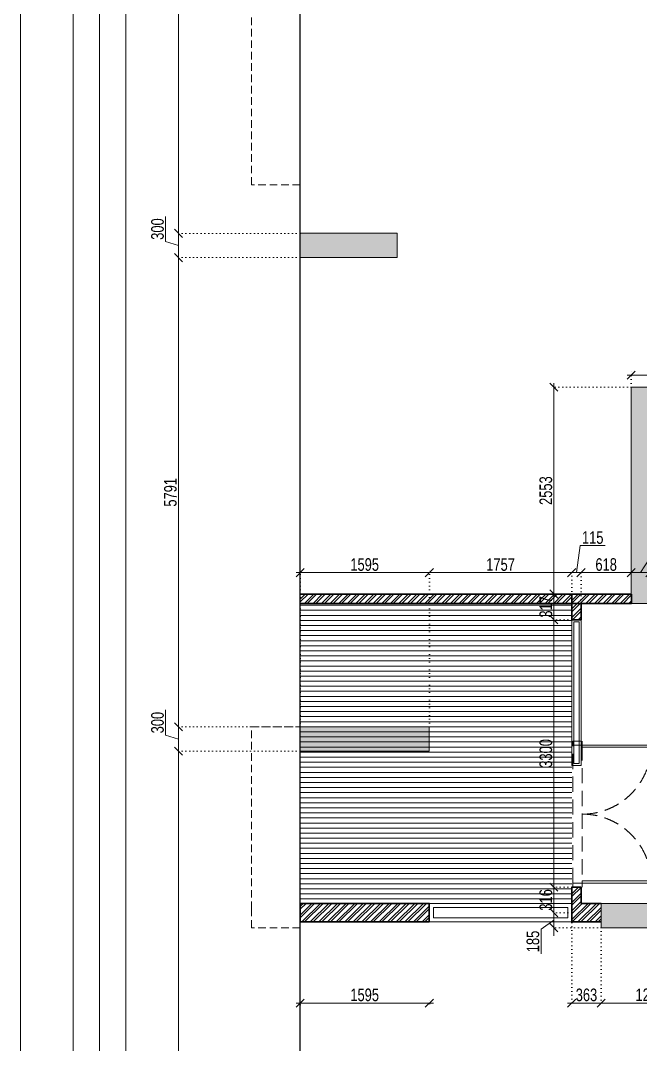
# Model space of a CAD drawing. Header units: inches. Extents: x 785882 to 928568, y 496782 to 576896.
# Drawn here: x 785882 to 793533, y 546141 to 558779 of the extents above; entities that cross this region are included whole.
import ezdxf

# ---------------------------------------------------------------- set-up
doc = ezdxf.new("R2010")
doc.units = ezdxf.units.IN
doc.header["$LTSCALE"] = 750
doc.header["$MEASUREMENT"] = 0
for name, pattern in [('DOT', [0.25, 0, -0.25]), ('HIDDEN', [0.375, 0.25, -0.125]), ('HIDDEN2', [0.1875, 0.125, -0.0625])]:
    doc.linetypes.add(name, pattern=pattern)
for name, color, linetype, lineweight in [('COLUMN', 5, 'Continuous', 13), ('DIMENSION WORKING-MSA', 222, 'Continuous', 13), ('DOOR-MSA', 50, 'Continuous', 13), ('DOTTED LINE-MSA', 3, 'HIDDEN2', 13), ('ELE-03-MSA', 145, 'Continuous', 18), ('HATCH', 8, 'Continuous', 9), ('WALL HATCH-MSA', 251, 'Continuous', 9), ('WALL-MSA', 32, 'Continuous', 30), ('WINDOW-MSA', 50, 'Continuous', 13)]:
    doc.layers.add(name, color=color, linetype=linetype, lineweight=lineweight)
doc.layers.add('R.C.C HATCH-MSA', color=250, linetype='Continuous')
doc.styles.add('AR', font='swisscl.ttf')
doc.dimstyles.new('WORKING DIM', dxfattribs={"dimtxt": 155, "dimasz": 100, "dimexe": 50, "dimexo": 0, "dimgap": 20, "dimtad": 1, "dimdec": 0, "dimzin": 0, "dimdsep": 46, "dimtxsty": 'AR', "dimblk": 'OBLIQUE', "dimcen": 0.09, "dimdle": 50, "dimclrd": 256, "dimclre": 250, "dimclrt": 256, "dimadec": 0, "dimazin": 0, "dimtfac": 1, "dimtdec": 0, "dimtofl": 0, "dimtmove": 1, "dimatfit": 0, "dimfxl": 1, "dimtolj": 1, "dimtzin": 0, "dimlwd": -1, "dimlwe": -1, "dimarcsym": 0})
pattern_1 = [(45, (-805741.795, -515731.36), (-53.0330086, 53.0330086), []), (45, (-805706.44, -515731.36), (-53.0330086, 53.0330086), [])]

# ---------------------------------------------------------------- blocks, each defined once
blk = doc.blocks.new('_Oblique')
at = {"color": 0, "linetype": 'ByBlock', "lineweight": -2}
blk.add_line((-0.5, -0.5), (0.5, 0.5), dxfattribs=at)
blk = doc.blocks.new('*D2541')
at = {"layer": 'Defpoints', "color": 0, "ltscale": 0.25, "transparency": 16777216}
for p in [(787832, 549761), (789332, 549761), (789332, 519763)]:
    blk.add_point(p, dxfattribs=at)
at = {"layer": 'DIMENSION WORKING-MSA', "color": 250, "linetype": 'DOT', "ltscale": 0.25, "transparency": 16777216}
for p, q in [((789332, 549761), (787782, 549761)), ((789332, 519763), (787782, 519763))]:
    blk.add_line(p, q, dxfattribs=at)
at = {"layer": 'DIMENSION WORKING-MSA', "ltscale": 0.25, "transparency": 16777216}
blk.add_line((787832, 519713), (787832, 549811), dxfattribs=at)
at = {"layer": 'DIMENSION WORKING-MSA', "ltscale": 0.25, "transparency": 16777216, "xscale": 100, "yscale": 100, "zscale": 100}
for p, rotation in [((787832, 549761), 90), ((787832, 519763), 270)]:
    blk.add_blockref('_Oblique', p, dxfattribs=dict(at, rotation=rotation))
at = {"layer": 'DIMENSION WORKING-MSA', "ltscale": 0.25, "transparency": 16777216, "insert": (787732, 534762), "char_height": 155, "attachment_point": 5, "rotation": 90, "style": 'AR'}
blk.add_mtext('\\A1;29998', dxfattribs=at)
blk = doc.blocks.new('*D2542')
at = {"layer": 'Defpoints', "color": 0, "ltscale": 0.25, "transparency": 16777216}
for p in [(787832, 550061), (789332, 550061), (789332, 549761)]:
    blk.add_point(p, dxfattribs=at)
at = {"layer": 'DIMENSION WORKING-MSA', "ltscale": 0.25, "transparency": 16777216}
for p, q in [((787672, 549959), (787672, 550270)), ((787832, 550061), (787832, 550161)), ((787832, 549761), (787832, 550061)), ((787832, 549911), (787672, 549959)), ((787832, 549761), (787832, 549661))]:
    blk.add_line(p, q, dxfattribs=at)
at = {"layer": 'DIMENSION WORKING-MSA', "color": 250, "linetype": 'DOT', "ltscale": 0.25, "transparency": 16777216}
for p, q in [((789332, 550061), (787782, 550061)), ((789332, 549761), (787782, 549761))]:
    blk.add_line(p, q, dxfattribs=at)
at = {"layer": 'DIMENSION WORKING-MSA', "ltscale": 0.25, "transparency": 16777216, "xscale": 100, "yscale": 100, "zscale": 100}
for p, rotation in [((787832, 550061), 270), ((787832, 549761), 90)]:
    blk.add_blockref('_Oblique', p, dxfattribs=dict(at, rotation=rotation))
at = {"layer": 'DIMENSION WORKING-MSA', "ltscale": 0.25, "transparency": 16777216, "insert": (787573, 550114), "char_height": 155, "attachment_point": 5, "rotation": 90, "style": 'AR'}
blk.add_mtext('\\A1;300', dxfattribs=at)
blk = doc.blocks.new('*D2543')
at = {"layer": 'Defpoints', "color": 0, "ltscale": 0.25, "transparency": 16777216}
for p in [(787832, 555852), (789332, 555852), (789332, 550061)]:
    blk.add_point(p, dxfattribs=at)
at = {"layer": 'DIMENSION WORKING-MSA', "color": 250, "linetype": 'DOT', "ltscale": 0.25, "transparency": 16777216}
for p, q in [((789332, 555852), (787782, 555852)), ((789332, 550061), (787782, 550061))]:
    blk.add_line(p, q, dxfattribs=at)
at = {"layer": 'DIMENSION WORKING-MSA', "ltscale": 0.25, "transparency": 16777216}
blk.add_line((787832, 550011), (787832, 555902), dxfattribs=at)
at = {"layer": 'DIMENSION WORKING-MSA', "ltscale": 0.25, "transparency": 16777216, "xscale": 100, "yscale": 100, "zscale": 100}
for p, rotation in [((787832, 555852), 90), ((787832, 550061), 270)]:
    blk.add_blockref('_Oblique', p, dxfattribs=dict(at, rotation=rotation))
at = {"layer": 'DIMENSION WORKING-MSA', "ltscale": 0.25, "transparency": 16777216, "insert": (787732, 552956), "char_height": 155, "attachment_point": 5, "rotation": 90, "style": 'AR'}
blk.add_mtext('\\A1;5791', dxfattribs=at)
blk = doc.blocks.new('*D2544')
at = {"layer": 'Defpoints', "color": 0, "ltscale": 0.25, "transparency": 16777216}
for p in [(787832, 556152), (789332, 556152), (789332, 555852)]:
    blk.add_point(p, dxfattribs=at)
at = {"layer": 'DIMENSION WORKING-MSA', "ltscale": 0.25, "transparency": 16777216}
for p, q in [((787672, 556050), (787672, 556361)), ((787832, 556152), (787832, 556252)), ((787832, 555852), (787832, 556152)), ((787832, 556002), (787672, 556050)), ((787832, 555852), (787832, 555752))]:
    blk.add_line(p, q, dxfattribs=at)
at = {"layer": 'DIMENSION WORKING-MSA', "color": 250, "linetype": 'DOT', "ltscale": 0.25, "transparency": 16777216}
for p, q in [((789332, 556152), (787782, 556152)), ((789332, 555852), (787782, 555852))]:
    blk.add_line(p, q, dxfattribs=at)
at = {"layer": 'DIMENSION WORKING-MSA', "ltscale": 0.25, "transparency": 16777216, "xscale": 100, "yscale": 100, "zscale": 100}
for p, rotation in [((787832, 556152), 270), ((787832, 555852), 90)]:
    blk.add_blockref('_Oblique', p, dxfattribs=dict(at, rotation=rotation))
at = {"layer": 'DIMENSION WORKING-MSA', "ltscale": 0.25, "transparency": 16777216, "insert": (787573, 556205), "char_height": 155, "attachment_point": 5, "rotation": 90, "style": 'AR'}
blk.add_mtext('\\A1;300', dxfattribs=at)
blk = doc.blocks.new('*D2545')
at = {"layer": 'Defpoints', "color": 0, "ltscale": 0.25, "transparency": 16777216}
for p in [(787832, 562905), (789332, 562905), (789332, 556152)]:
    blk.add_point(p, dxfattribs=at)
at = {"layer": 'DIMENSION WORKING-MSA', "color": 250, "linetype": 'DOT', "ltscale": 0.25, "transparency": 16777216}
for p, q in [((789332, 562905), (787782, 562905)), ((789332, 556152), (787782, 556152))]:
    blk.add_line(p, q, dxfattribs=at)
at = {"layer": 'DIMENSION WORKING-MSA', "ltscale": 0.25, "transparency": 16777216}
blk.add_line((787832, 556102), (787832, 562955), dxfattribs=at)
at = {"layer": 'DIMENSION WORKING-MSA', "ltscale": 0.25, "transparency": 16777216, "xscale": 100, "yscale": 100, "zscale": 100}
for p, rotation in [((787832, 562905), 90), ((787832, 556152), 270)]:
    blk.add_blockref('_Oblique', p, dxfattribs=dict(at, rotation=rotation))
at = {"layer": 'DIMENSION WORKING-MSA', "ltscale": 0.25, "transparency": 16777216, "insert": (787732, 559529), "char_height": 155, "attachment_point": 5, "rotation": 90, "style": 'AR'}
blk.add_mtext('\\A1;6753', dxfattribs=at)
blk = doc.blocks.new('*D2453')
at = {"layer": 'Defpoints', "color": 0, "ltscale": 0.25, "transparency": 16777216}
for p in [(793418, 554253), (792464, 551701), (792684, 551701)]:
    blk.add_point(p, dxfattribs=at)
at = {"layer": 'DIMENSION WORKING-MSA', "ltscale": 0.25, "transparency": 16777216}
blk.add_line((792464, 554303), (792464, 551651), dxfattribs=at)
at = {"layer": 'DIMENSION WORKING-MSA', "color": 250, "linetype": 'DOT', "ltscale": 0.25, "transparency": 16777216}
for p, q in [((793418, 554253), (792414, 554253)), ((792684, 551701), (792414, 551701))]:
    blk.add_line(p, q, dxfattribs=at)
at = {"layer": 'DIMENSION WORKING-MSA', "ltscale": 0.25, "transparency": 16777216, "xscale": 100, "yscale": 100, "zscale": 100}
for p, rotation in [((792464, 554253), 90), ((792464, 551701), 270)]:
    blk.add_blockref('_Oblique', p, dxfattribs=dict(at, rotation=rotation))
at = {"layer": 'DIMENSION WORKING-MSA', "ltscale": 0.25, "transparency": 16777216, "insert": (792365, 552977), "char_height": 155, "attachment_point": 5, "rotation": 90, "style": 'AR'}
blk.add_mtext('\\A1;2553', dxfattribs=at)
blk = doc.blocks.new('*D2454')
at = {"layer": 'Defpoints', "color": 0, "ltscale": 0.25, "transparency": 16777216}
for p in [(792684, 551701), (792464, 551384), (792684, 551384)]:
    blk.add_point(p, dxfattribs=at)
at = {"layer": 'DIMENSION WORKING-MSA', "color": 250, "linetype": 'DOT', "ltscale": 0.25, "transparency": 16777216}
for p, q in [((792684, 551701), (792414, 551701)), ((792684, 551384), (792414, 551384))]:
    blk.add_line(p, q, dxfattribs=at)
at = {"layer": 'DIMENSION WORKING-MSA', "ltscale": 0.25, "transparency": 16777216}
blk.add_line((792464, 551751), (792464, 551334), dxfattribs=at)
at = {"layer": 'DIMENSION WORKING-MSA', "ltscale": 0.25, "transparency": 16777216, "xscale": 100, "yscale": 100, "zscale": 100}
for p, rotation in [((792464, 551701), 90), ((792464, 551384), 270)]:
    blk.add_blockref('_Oblique', p, dxfattribs=dict(at, rotation=rotation))
at = {"layer": 'DIMENSION WORKING-MSA', "ltscale": 0.25, "transparency": 16777216, "insert": (792365, 551542), "char_height": 155, "attachment_point": 5, "rotation": 90, "style": 'AR'}
blk.add_mtext('\\A1;317', dxfattribs=at)
blk = doc.blocks.new('*D2465')
at = {"layer": 'Defpoints', "color": 0, "ltscale": 0.25, "transparency": 16777216}
for p in [(792684, 551384), (792464, 548084), (792684, 548084)]:
    blk.add_point(p, dxfattribs=at)
at = {"layer": 'DIMENSION WORKING-MSA', "color": 250, "linetype": 'DOT', "ltscale": 0.25, "transparency": 16777216}
for p, q in [((792684, 551384), (792414, 551384)), ((792684, 548084), (792414, 548084))]:
    blk.add_line(p, q, dxfattribs=at)
at = {"layer": 'DIMENSION WORKING-MSA', "ltscale": 0.25, "transparency": 16777216}
blk.add_line((792464, 551434), (792464, 548034), dxfattribs=at)
at = {"layer": 'DIMENSION WORKING-MSA', "ltscale": 0.25, "transparency": 16777216, "xscale": 100, "yscale": 100, "zscale": 100}
for p, rotation in [((792464, 551384), 90), ((792464, 548084), 270)]:
    blk.add_blockref('_Oblique', p, dxfattribs=dict(at, rotation=rotation))
at = {"layer": 'DIMENSION WORKING-MSA', "ltscale": 0.25, "transparency": 16777216, "insert": (792365, 549734), "char_height": 155, "attachment_point": 5, "rotation": 90, "style": 'AR'}
blk.add_mtext('\\A1;3300', dxfattribs=at)
blk = doc.blocks.new('*D2466')
at = {"layer": 'Defpoints', "color": 0, "ltscale": 0.25, "transparency": 16777216}
for p in [(792684, 548084), (792464, 547768), (792684, 547768)]:
    blk.add_point(p, dxfattribs=at)
at = {"layer": 'DIMENSION WORKING-MSA', "ltscale": 0.25, "transparency": 16777216}
blk.add_line((792464, 548134), (792464, 547718), dxfattribs=at)
at = {"layer": 'DIMENSION WORKING-MSA', "color": 250, "linetype": 'DOT', "ltscale": 0.25, "transparency": 16777216}
for p, q in [((792684, 548084), (792414, 548084)), ((792684, 547768), (792414, 547768))]:
    blk.add_line(p, q, dxfattribs=at)
at = {"layer": 'DIMENSION WORKING-MSA', "ltscale": 0.25, "transparency": 16777216, "xscale": 100, "yscale": 100, "zscale": 100}
for p, rotation in [((792464, 548084), 90), ((792464, 547768), 270)]:
    blk.add_blockref('_Oblique', p, dxfattribs=dict(at, rotation=rotation))
at = {"layer": 'DIMENSION WORKING-MSA', "ltscale": 0.25, "transparency": 16777216, "insert": (792365, 547926), "char_height": 155, "attachment_point": 5, "rotation": 90, "style": 'AR'}
blk.add_mtext('\\A1;316', dxfattribs=at)
blk = doc.blocks.new('*D2467')
at = {"layer": 'Defpoints', "color": 0, "ltscale": 0.25, "transparency": 16777216}
for p in [(792684, 547768), (792464, 547583), (793048, 547583)]:
    blk.add_point(p, dxfattribs=at)
at = {"layer": 'DIMENSION WORKING-MSA', "ltscale": 0.25, "transparency": 16777216}
for p, q in [((792464, 547768), (792464, 547868)), ((792464, 547768), (792464, 547583)), ((792464, 547675), (792305, 547566)), ((792305, 547566), (792305, 547259)), ((792464, 547583), (792464, 547483))]:
    blk.add_line(p, q, dxfattribs=at)
at = {"layer": 'DIMENSION WORKING-MSA', "color": 250, "linetype": 'DOT', "ltscale": 0.25, "transparency": 16777216}
for p, q in [((792684, 547768), (792414, 547768)), ((793048, 547583), (792414, 547583))]:
    blk.add_line(p, q, dxfattribs=at)
at = {"layer": 'DIMENSION WORKING-MSA', "ltscale": 0.25, "transparency": 16777216, "xscale": 100, "yscale": 100, "zscale": 100}
for p, rotation in [((792464, 547768), 270), ((792464, 547583), 90)]:
    blk.add_blockref('_Oblique', p, dxfattribs=dict(at, rotation=rotation))
at = {"layer": 'DIMENSION WORKING-MSA', "ltscale": 0.25, "transparency": 16777216, "insert": (792206, 547413), "char_height": 155, "attachment_point": 5, "rotation": 90, "style": 'AR'}
blk.add_mtext('\\A1;185', dxfattribs=at)
blk = doc.blocks.new('*D2480')
at = {"layer": 'Defpoints', "color": 0, "ltscale": 0.25, "transparency": 16777216}
for p in [(793048, 547583), (794248, 547583), (794248, 546653)]:
    blk.add_point(p, dxfattribs=at)
at = {"layer": 'DIMENSION WORKING-MSA', "color": 250, "linetype": 'DOT', "ltscale": 0.25, "transparency": 16777216}
for p, q in [((793048, 547583), (793048, 546603)), ((794248, 547583), (794248, 546603))]:
    blk.add_line(p, q, dxfattribs=at)
at = {"layer": 'DIMENSION WORKING-MSA', "ltscale": 0.25, "transparency": 16777216}
blk.add_line((792998, 546653), (794298, 546653), dxfattribs=at)
at = {"layer": 'DIMENSION WORKING-MSA', "ltscale": 0.25, "transparency": 16777216, "xscale": 100, "yscale": 100, "zscale": 100, "rotation": 180}
blk.add_blockref('_Oblique', (793048, 546653), dxfattribs=at)
at = {"layer": 'DIMENSION WORKING-MSA', "ltscale": 0.25, "transparency": 16777216, "xscale": 100, "yscale": 100, "zscale": 100}
blk.add_blockref('_Oblique', (794248, 546653), dxfattribs=at)
at = {"layer": 'DIMENSION WORKING-MSA', "ltscale": 0.25, "transparency": 16777216, "insert": (793648, 546753), "char_height": 155, "attachment_point": 5, "style": 'AR'}
blk.add_mtext('\\A1;1200', dxfattribs=at)
blk = doc.blocks.new('*D2492')
at = {"layer": 'Defpoints', "color": 0, "ltscale": 0.25, "transparency": 16777216}
for p in [(792684, 547783), (793048, 547583), (793048, 546653)]:
    blk.add_point(p, dxfattribs=at)
at = {"layer": 'DIMENSION WORKING-MSA', "color": 250, "linetype": 'DOT', "ltscale": 0.25, "transparency": 16777216}
for p, q in [((792684, 547783), (792684, 546603)), ((793048, 547583), (793048, 546603))]:
    blk.add_line(p, q, dxfattribs=at)
at = {"layer": 'DIMENSION WORKING-MSA', "ltscale": 0.25, "transparency": 16777216}
blk.add_line((792634, 546653), (793098, 546653), dxfattribs=at)
at = {"layer": 'DIMENSION WORKING-MSA', "ltscale": 0.25, "transparency": 16777216, "xscale": 100, "yscale": 100, "zscale": 100, "rotation": 180}
blk.add_blockref('_Oblique', (792684, 546653), dxfattribs=at)
at = {"layer": 'DIMENSION WORKING-MSA', "ltscale": 0.25, "transparency": 16777216, "xscale": 100, "yscale": 100, "zscale": 100}
blk.add_blockref('_Oblique', (793048, 546653), dxfattribs=at)
at = {"layer": 'DIMENSION WORKING-MSA', "ltscale": 0.25, "transparency": 16777216, "insert": (792866, 546753), "char_height": 155, "attachment_point": 5, "style": 'AR'}
blk.add_mtext('\\A1;363', dxfattribs=at)
blk = doc.blocks.new('*D2498')
at = {"layer": 'Defpoints', "color": 0, "ltscale": 0.25, "transparency": 16777216}
for p in [(789332, 546653), (789332, 546632), (790927, 546642)]:
    blk.add_point(p, dxfattribs=at)
at = {"layer": 'DIMENSION WORKING-MSA', "color": 250, "linetype": 'DOT', "ltscale": 0.25, "transparency": 16777216}
for p, q in [((789332, 546632), (789332, 546703)), ((790927, 546642), (790927, 546703))]:
    blk.add_line(p, q, dxfattribs=at)
at = {"layer": 'DIMENSION WORKING-MSA', "ltscale": 0.25, "transparency": 16777216}
blk.add_line((790977, 546653), (789282, 546653), dxfattribs=at)
at = {"layer": 'DIMENSION WORKING-MSA', "ltscale": 0.25, "transparency": 16777216, "xscale": 100, "yscale": 100, "zscale": 100, "rotation": 180}
blk.add_blockref('_Oblique', (789332, 546653), dxfattribs=at)
at = {"layer": 'DIMENSION WORKING-MSA', "ltscale": 0.25, "transparency": 16777216, "xscale": 100, "yscale": 100, "zscale": 100}
blk.add_blockref('_Oblique', (790927, 546653), dxfattribs=at)
at = {"layer": 'DIMENSION WORKING-MSA', "ltscale": 0.25, "transparency": 16777216, "insert": (790129, 546753), "char_height": 155, "attachment_point": 5, "style": 'AR'}
blk.add_mtext('\\A1;1595', dxfattribs=at)
blk = doc.blocks.new('*D2560')
at = {"layer": 'Defpoints', "color": 0, "ltscale": 0.25, "transparency": 16777216}
for p in [(793418, 551965), (793418, 551965), (792799, 551585)]:
    blk.add_point(p, dxfattribs=at)
at = {"layer": 'DIMENSION WORKING-MSA', "color": 250, "linetype": 'DOT', "ltscale": 0.25, "transparency": 16777216}
for p, q in [((792799, 551585), (792799, 552015)), ((793418, 551965), (793418, 552015))]:
    blk.add_line(p, q, dxfattribs=at)
at = {"layer": 'DIMENSION WORKING-MSA', "ltscale": 0.25, "transparency": 16777216}
blk.add_line((792749, 551965), (793468, 551965), dxfattribs=at)
at = {"layer": 'DIMENSION WORKING-MSA', "ltscale": 0.25, "transparency": 16777216, "xscale": 100, "yscale": 100, "zscale": 100, "rotation": 180}
blk.add_blockref('_Oblique', (792799, 551965), dxfattribs=at)
at = {"layer": 'DIMENSION WORKING-MSA', "ltscale": 0.25, "transparency": 16777216, "xscale": 100, "yscale": 100, "zscale": 100}
blk.add_blockref('_Oblique', (793418, 551965), dxfattribs=at)
at = {"layer": 'DIMENSION WORKING-MSA', "ltscale": 0.25, "transparency": 16777216, "insert": (793109, 552064), "char_height": 155, "attachment_point": 5, "style": 'AR'}
blk.add_mtext('\\A1;618', dxfattribs=at)
blk = doc.blocks.new('*D2561')
at = {"layer": 'Defpoints', "color": 0, "ltscale": 0.25, "transparency": 16777216}
for p in [(793418, 551965), (793648, 551965), (793648, 551965)]:
    blk.add_point(p, dxfattribs=at)
at = {"layer": 'DIMENSION WORKING-MSA', "ltscale": 0.25, "transparency": 16777216}
for p, q in [((793533, 551965), (793694, 552215)), ((793694, 552215), (794005, 552215)), ((793418, 551965), (793318, 551965)), ((793418, 551965), (793648, 551965)), ((793648, 551965), (793748, 551965))]:
    blk.add_line(p, q, dxfattribs=at)
at = {"layer": 'DIMENSION WORKING-MSA', "color": 250, "linetype": 'DOT', "ltscale": 0.25, "transparency": 16777216}
for p, q in [((793418, 551965), (793418, 552015)), ((793648, 551965), (793648, 552015))]:
    blk.add_line(p, q, dxfattribs=at)
at = {"layer": 'DIMENSION WORKING-MSA', "ltscale": 0.25, "transparency": 16777216, "xscale": 100, "yscale": 100, "zscale": 100}
blk.add_blockref('_Oblique', (793418, 551965), dxfattribs=at)
at = {"layer": 'DIMENSION WORKING-MSA', "ltscale": 0.25, "transparency": 16777216, "xscale": 100, "yscale": 100, "zscale": 100, "rotation": 180}
blk.add_blockref('_Oblique', (793648, 551965), dxfattribs=at)
at = {"layer": 'DIMENSION WORKING-MSA', "ltscale": 0.25, "transparency": 16777216, "insert": (793850, 552314), "char_height": 155, "attachment_point": 5, "style": 'AR'}
blk.add_mtext('\\A1;230', dxfattribs=at)
blk = doc.blocks.new('*D2572')
at = {"layer": 'Defpoints', "color": 0, "ltscale": 0.25, "transparency": 16777216}
for p in [(790927, 551965), (792684, 551686), (790927, 550061)]:
    blk.add_point(p, dxfattribs=at)
at = {"layer": 'DIMENSION WORKING-MSA', "color": 250, "linetype": 'DOT', "ltscale": 0.25, "transparency": 16777216}
for p, q in [((790927, 550061), (790927, 552015)), ((792684, 551686), (792684, 552015))]:
    blk.add_line(p, q, dxfattribs=at)
at = {"layer": 'DIMENSION WORKING-MSA', "ltscale": 0.25, "transparency": 16777216}
blk.add_line((792734, 551965), (790877, 551965), dxfattribs=at)
at = {"layer": 'DIMENSION WORKING-MSA', "ltscale": 0.25, "transparency": 16777216, "xscale": 100, "yscale": 100, "zscale": 100, "rotation": 180}
blk.add_blockref('_Oblique', (790927, 551965), dxfattribs=at)
at = {"layer": 'DIMENSION WORKING-MSA', "ltscale": 0.25, "transparency": 16777216, "xscale": 100, "yscale": 100, "zscale": 100}
blk.add_blockref('_Oblique', (792684, 551965), dxfattribs=at)
at = {"layer": 'DIMENSION WORKING-MSA', "ltscale": 0.25, "transparency": 16777216, "insert": (791806, 552064), "char_height": 155, "attachment_point": 5, "style": 'AR'}
blk.add_mtext('\\A1;1757', dxfattribs=at)
blk = doc.blocks.new('*D2573')
at = {"layer": 'Defpoints', "color": 0, "ltscale": 0.25, "transparency": 16777216}
for p in [(789332, 551965), (789332, 550061), (790927, 550061)]:
    blk.add_point(p, dxfattribs=at)
at = {"layer": 'DIMENSION WORKING-MSA', "color": 250, "linetype": 'DOT', "ltscale": 0.25, "transparency": 16777216}
for p, q in [((789332, 550061), (789332, 552015)), ((790927, 550061), (790927, 552015))]:
    blk.add_line(p, q, dxfattribs=at)
at = {"layer": 'DIMENSION WORKING-MSA', "ltscale": 0.25, "transparency": 16777216}
blk.add_line((790977, 551965), (789282, 551965), dxfattribs=at)
at = {"layer": 'DIMENSION WORKING-MSA', "ltscale": 0.25, "transparency": 16777216, "xscale": 100, "yscale": 100, "zscale": 100, "rotation": 180}
blk.add_blockref('_Oblique', (789332, 551965), dxfattribs=at)
at = {"layer": 'DIMENSION WORKING-MSA', "ltscale": 0.25, "transparency": 16777216, "xscale": 100, "yscale": 100, "zscale": 100}
blk.add_blockref('_Oblique', (790927, 551965), dxfattribs=at)
at = {"layer": 'DIMENSION WORKING-MSA', "ltscale": 0.25, "transparency": 16777216, "insert": (790129, 552064), "char_height": 155, "attachment_point": 5, "style": 'AR'}
blk.add_mtext('\\A1;1595', dxfattribs=at)
blk = doc.blocks.new('*D2581')
at = {"layer": 'Defpoints', "color": 0, "ltscale": 0.25, "transparency": 16777216}
for p in [(793418, 554403), (793418, 554253), (795858, 554253)]:
    blk.add_point(p, dxfattribs=at)
at = {"layer": 'DIMENSION WORKING-MSA', "color": 250, "linetype": 'DOT', "ltscale": 0.25, "transparency": 16777216}
for p, q in [((793418, 554253), (793418, 554453)), ((795858, 554253), (795858, 554453))]:
    blk.add_line(p, q, dxfattribs=at)
at = {"layer": 'DIMENSION WORKING-MSA', "ltscale": 0.25, "transparency": 16777216}
blk.add_line((795908, 554403), (793368, 554403), dxfattribs=at)
at = {"layer": 'DIMENSION WORKING-MSA', "ltscale": 0.25, "transparency": 16777216, "xscale": 100, "yscale": 100, "zscale": 100, "rotation": 180}
blk.add_blockref('_Oblique', (793418, 554403), dxfattribs=at)
at = {"layer": 'DIMENSION WORKING-MSA', "ltscale": 0.25, "transparency": 16777216, "xscale": 100, "yscale": 100, "zscale": 100}
blk.add_blockref('_Oblique', (795858, 554403), dxfattribs=at)
at = {"layer": 'DIMENSION WORKING-MSA', "ltscale": 0.25, "transparency": 16777216, "insert": (794638, 554503), "char_height": 155, "attachment_point": 5, "style": 'AR'}
blk.add_mtext('\\A1;2440', dxfattribs=at)
blk = doc.blocks.new('*D2611')
at = {"layer": 'Defpoints', "color": 0, "ltscale": 0.25, "transparency": 16777216}
for p in [(792684, 551965), (792684, 551686), (792799, 551585)]:
    blk.add_point(p, dxfattribs=at)
at = {"layer": 'DIMENSION WORKING-MSA', "ltscale": 0.25, "transparency": 16777216}
for p, q in [((792742, 551965), (792790, 552298)), ((792790, 552298), (793097, 552298)), ((792684, 551965), (792584, 551965)), ((792799, 551965), (792684, 551965)), ((792799, 551965), (792899, 551965))]:
    blk.add_line(p, q, dxfattribs=at)
at = {"layer": 'DIMENSION WORKING-MSA', "color": 250, "linetype": 'DOT', "ltscale": 0.25, "transparency": 16777216}
for p, q in [((792684, 551686), (792684, 552015)), ((792799, 551585), (792799, 552015))]:
    blk.add_line(p, q, dxfattribs=at)
at = {"layer": 'DIMENSION WORKING-MSA', "ltscale": 0.25, "transparency": 16777216, "xscale": 100, "yscale": 100, "zscale": 100}
blk.add_blockref('_Oblique', (792684, 551965), dxfattribs=at)
at = {"layer": 'DIMENSION WORKING-MSA', "ltscale": 0.25, "transparency": 16777216, "xscale": 100, "yscale": 100, "zscale": 100, "rotation": 180}
blk.add_blockref('_Oblique', (792799, 551965), dxfattribs=at)
at = {"layer": 'DIMENSION WORKING-MSA', "ltscale": 0.25, "transparency": 16777216, "insert": (792943, 552397), "char_height": 155, "attachment_point": 5, "style": 'AR'}
blk.add_mtext('\\A1;115', dxfattribs=at)
blk = doc.blocks.new('BLOCK-I & J BASEMENT 2 TO GROUND COLOUMN')
at = {"layer": 'R.C.C HATCH-MSA'}
h = blk.add_hatch(color=256, dxfattribs=at)
h.dxf.hatch_style = 1
h.paths.add_polyline_path([(15139, -30747), (14839, -30747), (14839, -31947), (15139, -31947)])
h.paths.add_polyline_path([(5588, -30747), (5888, -30747), (5888, -31947), (5588, -31947)])
h.paths.add_polyline_path([(18174, -30747), (18174, -31047), (19374, -31047), (19374, -30747)])
h.paths.add_polyline_path([(2553, -30747), (2553, -31047), (1353, -31047), (1353, -30747)])
h.paths.add_polyline_path([(11673, -31567), (11373, -31567), (11373, -32767), (11673, -32767)])
h.paths.add_polyline_path([(9054, -31567), (9354, -31567), (9354, -32767), (9054, -32767)])
h.paths.add_polyline_path([(1867, -36194), (1867, -36494), (667, -36494), (667, -36194)])
h.paths.add_polyline_path([(20060, -36194), (20060, -36494), (18860, -36494), (18860, -36194)])
h.paths.add_polyline_path([(5888, -37763), (5888, -38063), (4688, -38063), (4688, -37763)])
h.paths.add_polyline_path([(2495, -39281), (2495, -39581), (1295, -39581), (1295, -39281)])
h.paths.add_polyline_path([(18231, -39281), (18231, -39581), (19431, -39581), (19431, -39281)])
h.paths.add_polyline_path([(10513, -38063), (10213, -38063), (10213, -36863), (10513, -36863)])
h.paths.add_polyline_path([(15139, -28118), (14839, -28118), (14839, -26918), (15139, -26918)])
h.paths.add_polyline_path([(5588, -28118), (5888, -28118), (5888, -26918), (5588, -26918)])
h.paths.add_polyline_path([(18174, -28118), (18174, -27818), (19374, -27818), (19374, -28118)])
h.paths.add_polyline_path([(2553, -28118), (2553, -27818), (1353, -27818), (1353, -28118)])
h.paths.add_polyline_path([(11673, -27297), (11373, -27297), (11373, -26097), (11673, -26097)])
h.paths.add_polyline_path([(9054, -27297), (9354, -27297), (9354, -26097), (9054, -26097)])
h.paths.add_polyline_path([(1867, -22671), (1867, -22371), (667, -22371), (667, -22671)])
h.paths.add_polyline_path([(20060, -22671), (20060, -22371), (18860, -22371), (18860, -22671)])
h.paths.add_polyline_path([(5888, -21101), (5888, -20801), (4688, -20801), (4688, -21101)])
h.paths.add_polyline_path([(2495, -19583), (2495, -19283), (1295, -19283), (1295, -19583)])
h.paths.add_polyline_path([(18231, -19583), (18231, -19283), (19431, -19283), (19431, -19583)])
h.paths.add_polyline_path([(10513, -20801), (10213, -20801), (10213, -22001), (10513, -22001)])
h.paths.add_polyline_path([(11278, -17832), (11278, -17532), (12478, -17532), (12478, -17832)])
h.paths.add_polyline_path([(9449, -17832), (9449, -17532), (8249, -17532), (8249, -17832)])
h.paths.add_polyline_path([(15810, -15622), (15810, -15322), (17010, -15322), (17010, -15622)])
h.paths.add_polyline_path([(4916, -15622), (4916, -15322), (3716, -15322), (3716, -15622)])
h.paths.add_polyline_path([(20726, -13445), (20726, -13145), (19131, -13145), (19131, -13445)])
h.paths.add_polyline_path([(0, -13445), (0, -13145), (1595, -13145), (1595, -13445)])
h.paths.add_polyline_path([(9449, -12591), (9149, -12591), (9149, -11391), (9449, -11391)])
h.paths.add_polyline_path([(11278, -12591), (11578, -12591), (11578, -11391), (11278, -11391)])
h.paths.add_polyline_path([(14200, -11621), (16640, -11621), (16640, -8952), (14200, -8952), (14200, -9182), (16410, -9182), (16410, -11391), (14200, -11391)])
h.paths.add_polyline_path([(6526, -11621), (4086, -11621), (4086, -8952), (6526, -8952), (6526, -9182), (4316, -9182), (4316, -11391), (6526, -11391)])
h.paths.add_polyline_path([(8230, -9182), (7930, -9182), (7930, -7982), (8230, -7982)])
h.paths.add_polyline_path([(8230, -3465), (7930, -3465), (7930, -4665), (8230, -4665)])
h.paths.add_polyline_path([(1200, -7353), (1200, -7053), (0, -7053), (0, -7353)])
h.paths.add_polyline_path([(3583, -4238), (3583, -3938), (2383, -3938), (2383, -4238)])
h.paths.add_polyline_path([(8230, -610), (7930, -610), (7930, -1810), (8230, -1810)])
h.paths.add_polyline_path([(3583, 0), (3283, 0), (3283, -1200), (3583, -1200)])
h.paths.add_polyline_path([(0, 0), (0, -300), (1200, -300), (1200, 0)])
h.paths.add_polyline_path([(12497, -9182), (12797, -9182), (12797, -7982), (12497, -7982)])
h.paths.add_polyline_path([(12497, -3465), (12797, -3465), (12797, -4665), (12497, -4665)])
h.paths.add_polyline_path([(19526, -7353), (19526, -7053), (20726, -7053), (20726, -7353)])
h.paths.add_polyline_path([(17144, -4238), (17144, -3938), (18344, -3938), (18344, -4238)])
h.paths.add_polyline_path([(12497, -610), (12797, -610), (12797, -1810), (12497, -1810)])
h.paths.add_polyline_path([(17144, 0), (17444, 0), (17444, -1200), (17144, -1200)])
h.paths.add_polyline_path([(20726, 0), (20726, -300), (19526, -300), (19526, 0)])
h.paths.add_polyline_path([(11278, -41032), (11278, -41332), (12478, -41332), (12478, -41032)])
h.paths.add_polyline_path([(9449, -41032), (9449, -41332), (8249, -41332), (8249, -41032)])
h.paths.add_polyline_path([(4916, -43242), (4916, -43542), (3716, -43542), (3716, -43242)])
h.paths.add_polyline_path([(0, -45420), (0, -45720), (1595, -45720), (1595, -45420)])
h.paths.add_polyline_path([(15810, -43242), (15810, -43542), (17010, -43542), (17010, -43242)])
h.paths.add_polyline_path([(20726, -45420), (20726, -45720), (19131, -45720), (19131, -45420)])
h.paths.add_polyline_path([(9449, -46274), (9149, -46274), (9149, -47474), (9449, -47474)])
h.paths.add_polyline_path([(11278, -46274), (11578, -46274), (11578, -47474), (11278, -47474)])
h.paths.add_polyline_path([(14200, -47244), (16640, -47244), (16640, -49912), (14200, -49912), (14200, -49682), (16410, -49682), (16410, -47474), (14200, -47474)])
h.paths.add_polyline_path([(6526, -47244), (4086, -47244), (4086, -49912), (6526, -49912), (6526, -49682), (4316, -49682), (4316, -47474), (6526, -47474)])
h.paths.add_polyline_path([(8230, -49682), (7930, -49682), (7930, -50882), (8230, -50882)])
h.paths.add_polyline_path([(8230, -55400), (7930, -55400), (7930, -54200), (8230, -54200)])
h.paths.add_polyline_path([(1200, -51511), (1200, -51811), (0, -51811), (0, -51511)])
h.paths.add_polyline_path([(3583, -52711), (3283, -52711), (3283, -51511), (3583, -51511)])
h.paths.add_polyline_path([(8230, -58255), (7930, -58255), (7930, -57055), (8230, -57055)])
h.paths.add_polyline_path([(3583, -58865), (3283, -58865), (3283, -57665), (3583, -57665)])
h.paths.add_polyline_path([(0, -57915), (300, -57915), (300, -58865), (0, -58865)])
h.paths.add_polyline_path([(12497, -49682), (12797, -49682), (12797, -50882), (12497, -50882)])
h.paths.add_polyline_path([(12497, -55400), (12797, -55400), (12797, -54200), (12497, -54200)])
h.paths.add_polyline_path([(19526, -51511), (19526, -51811), (20726, -51811), (20726, -51511)])
h.paths.add_polyline_path([(17444, -51511), (17144, -51511), (17144, -52711), (17444, -52711)])
h.paths.add_polyline_path([(12497, -58255), (12797, -58255), (12797, -57055), (12497, -57055)])
h.paths.add_polyline_path([(17144, -58865), (17444, -58865), (17444, -57665), (17144, -57665)])
h.paths.add_polyline_path([(20426, -58865), (20726, -58865), (20726, -57915), (20426, -57915)])
h.paths.add_polyline_path([(14839, -37763), (14839, -38063), (16039, -38063), (16039, -37763)])
h.paths.add_polyline_path([(14839, -21101), (14839, -20801), (16039, -20801), (16039, -21101)])
at = {"layer": 'COLUMN'}
for points in [[(1200, -7353), (1200, -7053), (0, -7053), (0, -7353)], [(6526, -11621), (4086, -11621), (4086, -8952), (6526, -8952), (6526, -9182), (4316, -9182), (4316, -11391), (6526, -11391)], [(0, -13445), (0, -13145), (1595, -13145), (1595, -13445)], [(4916, -15622), (4916, -15322), (3716, -15322), (3716, -15622)]]:
    blk.add_lwpolyline(points, close=True, dxfattribs=at)
blk = doc.blocks.new('A$C3287c027')
at = {"layer": 'DOTTED LINE-MSA'}
for points in [[(371, 577), (321, 577), (321, 692), (371, 692)], [(2071, 577), (2121, 577), (2121, 692), (2071, 692)]]:
    blk.add_lwpolyline(points, close=True, dxfattribs=at)
at = {"layer": 'DOTTED LINE-MSA', "linetype": 'HIDDEN'}
blk.add_lwpolyline([(371, 577), (371, 692), (2071, 692), (2071, 577)], close=True, dxfattribs=at)
at = {"layer": 'ELE-03-MSA', "linetype": 'HIDDEN'}
for centre, start, end in [((371, 692), 0, 88.3146), ((2071, 692), 91.6854, 180)]:
    blk.add_arc(centre, 850, start, end, dxfattribs=at)
at = {"layer": 'WINDOW-MSA'}
for points in [[(371, 692), (371, 1541), (396, 1541), (396, 692)], [(2071, 692), (2071, 1541), (2046, 1541), (2046, 692)]]:
    blk.add_lwpolyline(points, close=True, dxfattribs=at)
blk = doc.blocks.new('A$C2d1cd656')
at = {"layer": 'HATCH'}
h = blk.add_hatch(dxfattribs=at)
h.set_pattern_fill('ANSI31', color=256, scale=500, angle=135)
h.paths.add_polyline_path([(-16410, 35854), (-13057, 35854), (-13057, 32152), (-16410, 32152)])
at = {"layer": 'WALL HATCH-MSA'}
h = blk.add_hatch(dxfattribs=at)
h.set_pattern_fill('ANSI32', color=256, scale=200)
h.paths.add_polyline_path([(-16410, 35969), (-13057, 35969), (-13057, 35854), (-16410, 35854)])
h = blk.add_hatch(dxfattribs=at)
h.set_pattern_fill('ANSI32', color=256, scale=200)
h.set_pattern_definition(pattern_1)
h.paths.add_polyline_path([(-12323, 35969), (-13057, 35969), (-13057, 35653), (-12942, 35653), (-12942, 35854), (-12324, 35854)])
h = blk.add_hatch(dxfattribs=at)
h.set_pattern_fill('ANSI32', color=256, scale=200)
h.set_pattern_definition([(45, (-805726.795, -515731.36), (-53.0330086, 53.0330086), []), (45, (-805691.44, -515731.36), (-53.0330086, 53.0330086), [])])
h.paths.add_polyline_path([(-12694, 32152), (-12942, 32152), (-12942, 32353), (-13057, 32353), (-13057, 31922), (-12694, 31922)])
h = blk.add_hatch(dxfattribs=at)
h.set_pattern_fill('ANSI32', color=256, scale=200)
h.set_pattern_definition(pattern_1)
h.paths.add_polyline_path([(-14815, 31922), (-16410, 31922), (-16410, 32152), (-14815, 32152)])
blk.add_line((-16410, 2054), (-16410, 47474))
at = {"layer": 'DOOR-MSA'}
for points in [[(-12942, 35653), (-12942, 33853), (-13057, 33853), (-13057, 35653)], [(-12967, 35628), (-12967, 33878), (-13032, 33878), (-13032, 35628)]]:
    blk.add_lwpolyline(points, close=True, dxfattribs=at)
at = {"layer": 'DOTTED LINE-MSA'}
blk.add_lwpolyline([(-16410, 15051), (-16410, 21033), (-17010, 21033), (-17010, 21263), (-16410, 21263), (-16410, 23165), (-17010, 23165), (-17010, 23395), (-16410, 23395), (-16410, 29719), (-17010, 29719), (-17010, 29949), (-16410, 29949), (-16410, 31852), (-17010, 31852), (-17010, 32082), (-17010, 34330), (-16410, 34330), (-16410, 41021), (-17010, 41021), (-17010, 46574)], dxfattribs=at)
at = {"layer": 'WALL-MSA'}
for p, q in [((-12322, 35969), (-16410, 35969)), ((-13057, 35969), (-13057, 35653)), ((-12322, 35854), (-12322, 35969)), ((-16410, 35854), (-12322, 35854)), ((-12942, 35653), (-12942, 35854)), ((-13057, 35653), (-12942, 35653)), ((-13057, 32353), (-13057, 31922)), ((-12942, 32353), (-13057, 32353)), ((-12942, 32353), (-12942, 32152)), ((-12694, 32152), (-12942, 32152)), ((-12694, 31922), (-13057, 31922))]:
    blk.add_line(p, q, dxfattribs=at)
blk.add_lwpolyline([(-14815, 31922), (-16410, 31922), (-16410, 32152), (-14815, 32152)], close=True, dxfattribs=at)
at = {"layer": 'WINDOW-MSA'}
for points in [[(-13057, 31922), (-14815, 31922), (-14815, 32152), (-13057, 32152)], [(-13107, 31972), (-14765, 31972), (-14765, 32102), (-13107, 32102)]]:
    blk.add_lwpolyline(points, close=True, dxfattribs=at)
at = {"layer": 'COLUMN'}
blk.add_blockref('BLOCK-I & J BASEMENT 2 TO GROUND COLOUMN', (-16410, 47474), dxfattribs=at)
at = {"layer": 'DOOR-MSA', "rotation": 270}
blk.add_blockref('A$C3287c027', (-13619, 34474), dxfattribs=at)

msp = doc.modelspace()

# ---------------------------------------------------------------- linework, layer by layer
at = {"layer": 'Defpoints', "color": 1, "lineweight": 0}
for points in [[(813508.1, 566055.4), (785881.7, 566055.4), (785881.7, 501490.9), (813508.1, 501490.9)], [(812858.1, 565405.4), (786531.7, 565405.4), (786531.7, 502140.9), (812858.1, 502140.9)], [(812533.1, 565080.4), (786856.7, 565080.4), (786856.7, 502465.9), (812533.1, 502465.9)], [(812208.1, 564755.4), (787181.7, 564755.4), (787181.7, 502790.9), (812208.1, 502790.9)], [(811558.1, 564105.4), (787831.7, 564105.4), (787831.7, 503440.9), (811558.1, 503440.9)]]:
    msp.add_lwpolyline(points, close=True, dxfattribs=at)

# ---------------------------------------------------------------- block references
msp.add_blockref('A$C2d1cd656', (805741.8, 515731.4))

# ---------------------------------------------------------------- dimensions: what is measured, and where the dimension line sits
at = {"layer": 'DIMENSION WORKING-MSA', "ltscale": 0.25}
for base, p1, p2, picture, middle in [((787831.7, 562905.4), (789331.7, 556152.1), (789331.7, 562905.4), '*D2545', (787732.2, 559528.7)), ((787831.7, 556152.1), (789331.7, 555852.1), (789331.7, 556152.1), '*D2544', (787572.7, 556069.9)), ((787831.7, 555852.1), (789331.7, 550060.9), (789331.7, 555852.1), '*D2543', (787732.3, 552956.5)), ((792464.5, 551700.6), (793418, 554253.3), (792684.5, 551700.6), '*D2453', (792365, 552976.9)), ((792464.5, 548083.9), (792684.5, 551383.9), (792684.5, 548083.9), '*D2465', (792365, 549733.9)), ((787831.7, 550060.9), (789331.7, 549760.9), (789331.7, 550060.9), '*D2542', (787572.7, 549978.7)), ((787831.7, 549760.9), (789331.7, 519763.3), (789331.7, 549760.9), '*D2541', (787732.3, 534762.1))]:
    dim = msp.add_linear_dim(base=base, p1=p1, p2=p2, angle=90, dimstyle='WORKING DIM', dxfattribs=at)
    dim.commit()
    dim.dimension.update_dxf_attribs({"geometry": picture, "text_midpoint": middle})
for base, p1, p2, picture, middle in [((793418, 554403.3), (795858, 554253.3), (793418, 554253.3), '*D2581', (794638, 554502.6)), ((789331.7, 551964.9), (790927.1, 550060.9), (789331.7, 550060.9), '*D2573', (790129.4, 552064.2)), ((790927.1, 551964.9), (792684.5, 551685.6), (790927.1, 550060.9), '*D2572', (791805.8, 552063.9)), ((793417.9949536, 551964.8564684), (792799.4949541, 551584.8564685), (793417.9949536, 551964.8564684), '*D2560', (793108.7449538, 552064.2355641)), ((793047.9949532, 546653.1564684), (792684.4949533, 547782.9564684), (793047.9949532, 547582.9564684), '*D2492', (792866.2449532, 546752.6371368)), ((794248, 546653.2), (793048, 547583), (794248, 547583), '*D2480', (793648, 546752.5)), ((789331.7, 546653.2), (790927.1, 546642), (789331.7, 546631.9), '*D2498', (790129.4, 546752.5))]:
    dim = msp.add_linear_dim(base=base, p1=p1, p2=p2, dimstyle='WORKING DIM', dxfattribs=at)
    dim.commit()
    dim.dimension.update_dxf_attribs({"geometry": picture, "text_midpoint": middle})
for base, p1, p2, picture, middle in [((792684.5, 551964.9), (792799.5, 551584.9), (792684.5, 551685.6), '*D2611', (792809.7, 552298)), ((793648, 551964.9), (793418, 551964.9), (793648, 551964.9), '*D2561', (793714.3, 552214.9))]:
    dim = msp.add_linear_dim(base=base, p1=p1, p2=p2, dimstyle='WORKING DIM', dxfattribs=at)
    dim.commit()
    dim.dimension.update_dxf_attribs({"geometry": picture, "text_midpoint": middle, "dimtype": 160})
for base, p1, p2, picture, middle in [((792464.5, 551383.9), (792684.5, 551700.6), (792684.5, 551383.9), '*D2454', (792464.5, 551542.2)), ((792464.5, 547768), (792684.5, 548083.9), (792684.5, 547768), '*D2466', (792464.5, 547925.9)), ((792464.5, 547583), (792684.5, 547768), (793048, 547583), '*D2467', (792305.1, 547546.3))]:
    dim = msp.add_linear_dim(base=base, p1=p1, p2=p2, angle=90, dimstyle='WORKING DIM', dxfattribs=at)
    dim.commit()
    dim.dimension.update_dxf_attribs({"geometry": picture, "text_midpoint": middle, "dimtype": 160})

doc.saveas('drawing.dxf')
